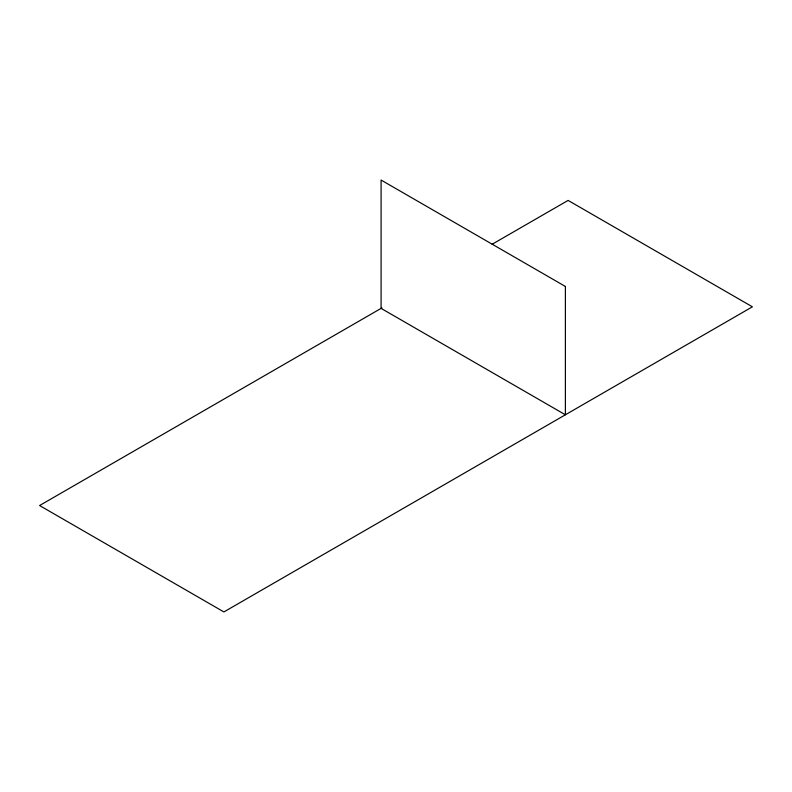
<?xml version="1.0" encoding="UTF-8"?>
<svg xmlns="http://www.w3.org/2000/svg" width="792" height="792" viewBox="0 0 792 792"><rect width="100%" height="100%" fill="white"/><g stroke="black" fill="none" stroke-linecap="round" stroke-linejoin="round"><path stroke-width="1.19" d="M381.952 307.88L39.6 505.534L223.898 611.939L752.4 306.811L568.102 200.406L492.139 244.263M565.389 286.466L381.091 180.061L381.091 308.375L565.389 414.78L565.389 286.466"/></g></svg>
